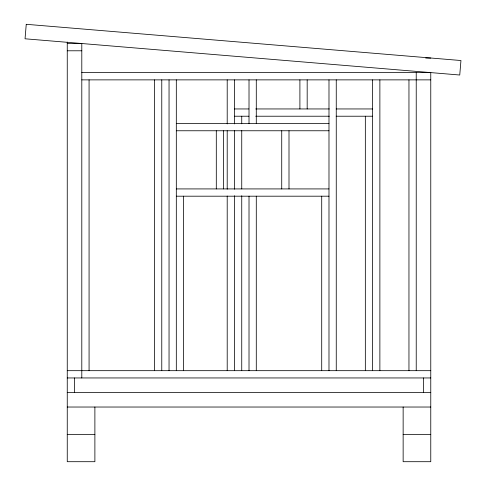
<?xml version="1.0" encoding="UTF-8"?>
<svg xmlns="http://www.w3.org/2000/svg" width="486" height="486" viewBox="0 0 486 486"><rect width="100%" height="100%" fill="white"/><g stroke="black" fill="none" stroke-linecap="round" stroke-linejoin="round"><path stroke-width="0.73" d="M67.256 43.521L81.8 43.521L81.8 377.95M67.256 50.787L81.8 50.787M425.681 58.059L430.766 58.059M81.8 72.602L430.766 72.602L430.766 461.7L403.143 461.7L403.143 407.031M81.8 79.868L430.766 79.868M234.471 108.949L248.893 108.949M255.727 108.949L329.344 108.949M336.178 108.949L372.604 108.949M234.471 116.221L248.893 116.221M255.727 116.221L329.344 116.221M336.178 116.221L372.604 116.221M176.315 123.493L328.986 123.493M176.315 130.764L328.986 130.764M176.315 188.92L328.986 188.92M176.315 196.192L328.986 196.192M67.256 370.678L430.766 370.678M67.256 377.95L430.766 377.95M67.256 392.488L430.766 392.488M67.256 407.031L430.766 407.031M67.256 434.363L94.885 434.363M403.143 434.363L430.766 434.363M423.5 377.95L423.5 392.488M416.229 72.602L416.229 370.678M408.957 79.868L408.957 370.678M379.876 79.868L379.876 370.678M372.604 79.868L372.604 370.678M365.338 116.221L365.338 370.678M336.257 79.868L336.257 370.678M328.986 79.868L328.986 370.678M321.714 196.192L321.714 370.678M307.176 79.868L307.176 108.949M299.905 79.868L299.905 108.949M289 130.764L289 188.92M281.728 130.764L281.728 188.92M256.286 79.868L256.286 123.493M256.286 196.192L256.286 370.678M249.014 79.868L249.014 123.493M249.014 196.192L249.014 370.678M241.742 116.221L241.742 123.796M241.742 130.613L241.742 188.92M241.742 195.737L241.742 370.678M234.471 79.868L234.471 123.912M234.471 130.613L234.471 189.206M234.471 195.737L234.471 370.678M227.205 79.868L227.205 123.912M227.205 130.74L227.205 189.206M227.205 196.04L227.205 370.678M223.566 130.764L223.566 188.92M216.3 130.764L216.3 188.92M183.58 196.192L183.58 370.678M176.315 79.868L176.315 370.678M169.043 79.868L169.043 370.678M161.771 79.868L161.771 370.678M154.499 79.868L154.499 370.678M94.885 407.031L94.885 461.7L67.256 461.7L67.256 42.063M89.072 79.868L89.072 370.678M74.528 377.95L74.528 392.488M26.25 24.3L25.047 38.789L459.75 75.014L460.953 60.525L26.25 24.3"/></g></svg>
